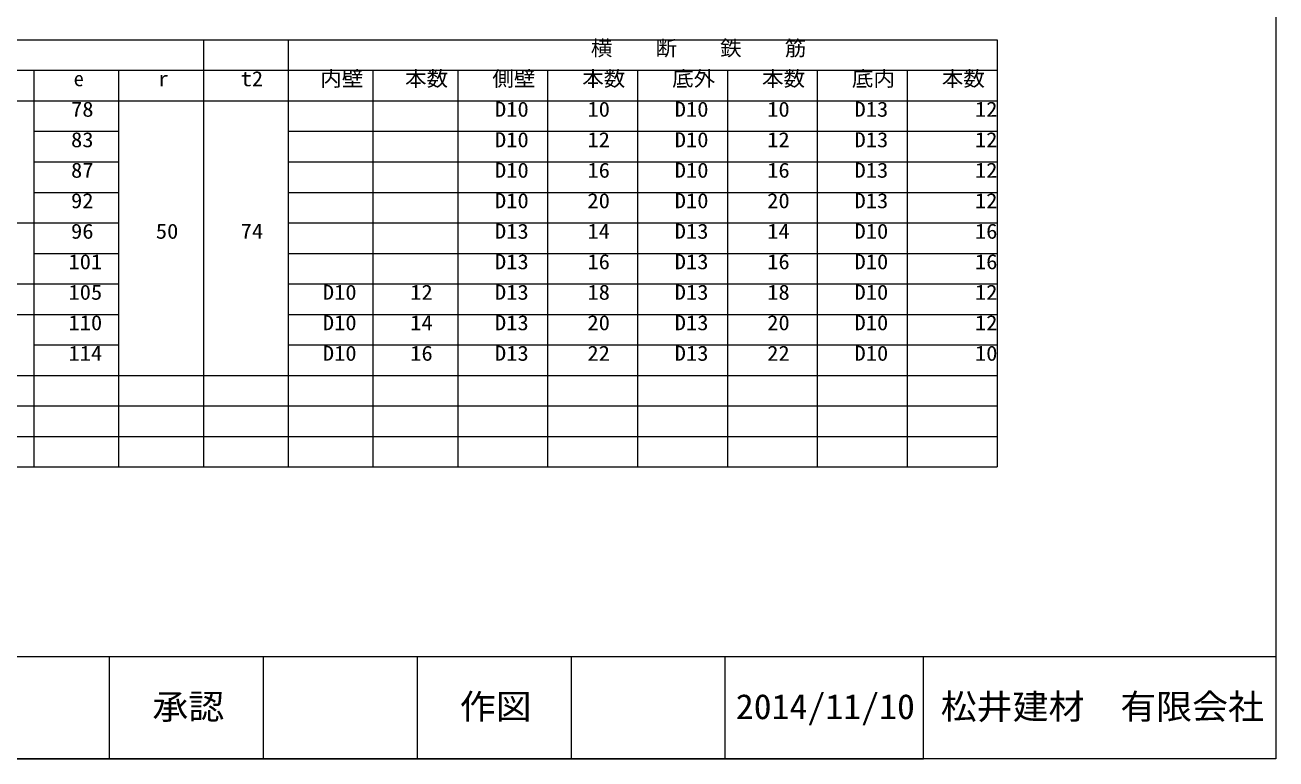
# Model space of a CAD drawing. Units: millimetres, scale not verified. Extents: x -162 to 6045, y 180 to 4102.
# Drawn here: x 2387 to 6045, y 180 to 2328 of the extents above; entities that cross this region are included whole.
import ezdxf
from ezdxf.enums import TextEntityAlignment as Align

# ---------------------------------------------------------------- set-up
doc = ezdxf.new("R2010")
doc.units = ezdxf.units.MM
doc.header["$LTSCALE"] = 20
doc.layers.add('_0-0_', color=7, linetype='Continuous', lineweight=18)
doc.styles.add('ＭＳ ゴシック', font='')
doc.styles.get('ＭＳ ゴシック').set_extended_font_data('MS Gothic')

msp = doc.modelspace()

# ---------------------------------------------------------------- linework, layer by layer
at = {"layer": '_0-0_'}
for p, q in [((6045.25, 4102.25), (6045.25, 179.9)), ((429.74, 2284.23), (5229.74, 2284.23)), ((2909.08, 2284.23), (2909.08, 1034.65)), ((3157.01, 2284.23), (3157.01, 1034.65)), ((5229.74, 2284.23), (5229.74, 1034.65)), ((925.61, 2194.98), (5229.74, 2194.98)), ((2413.21, 2194.98), (2413.21, 1034.65)), ((2661.14, 2194.98), (2661.14, 1034.65)), ((3404.94, 2194.98), (3404.94, 1034.65)), ((3652.88, 2194.98), (3652.88, 1034.65)), ((3915.69, 2194.98), (3915.69, 1034.65)), ((4178.5, 2194.98), (4178.5, 1034.65)), ((4441.31, 2194.98), (4441.31, 1034.65)), ((4704.12, 2194.98), (4704.12, 1034.65)), ((4966.93, 2194.98), (4966.93, 1034.65)), ((429.74, 2105.72), (5229.74, 2105.72)), ((2413.21, 2016.46), (2661.14, 2016.46)), ((3157.01, 2016.46), (5229.74, 2016.46)), ((2413.21, 1927.21), (2661.14, 1927.21)), ((3157.01, 1927.21), (5229.74, 1927.21)), ((2413.21, 1837.95), (2661.14, 1837.95)), ((3157.01, 1837.95), (5229.74, 1837.95)), ((1917.34, 1748.7), (2661.14, 1748.7)), ((3157.01, 1748.7), (5229.74, 1748.7)), ((2413.21, 1659.44), (2661.14, 1659.44)), ((3157.01, 1659.44), (5229.74, 1659.44)), ((1917.34, 1570.18), (2661.14, 1570.18)), ((3157.01, 1570.18), (5229.74, 1570.18)), ((1917.34, 1480.93), (2661.14, 1480.93)), ((3157.01, 1480.93), (5229.74, 1480.93)), ((2413.21, 1391.67), (2661.14, 1391.67)), ((3157.01, 1391.67), (5229.74, 1391.67)), ((429.74, 1302.41), (5229.74, 1302.41)), ((429.74, 1213.16), (5229.74, 1213.16)), ((429.74, 1123.9), (5229.74, 1123.9)), ((429.74, 1034.65), (5229.74, 1034.65)), ((-161.72, 479.9), (6045.25, 479.9)), ((2634.94, 179.9), (2634.94, 479.9)), ((3084.94, 179.9), (3084.94, 479.9)), ((3534.94, 179.9), (3534.94, 479.9)), ((3984.94, 179.9), (3984.94, 479.9)), ((4434.94, 179.9), (4434.94, 479.9)), ((5014.22, 179.9), (5014.22, 479.9)), ((6045.25, 179.9), (-161.72, 179.9)), ((6045.25, 179.9), (-161.72, 179.9)), ((410.47, 179.9), (2634.94, 179.9)), ((2634.94, 179.9), (3084.94, 179.9)), ((3084.94, 179.9), (3534.94, 179.9)), ((3534.94, 179.9), (3984.94, 179.9)), ((3984.94, 179.9), (4434.94, 179.9)), ((4434.94, 179.9), (5014.22, 179.9))]:
    msp.add_line(p, q, dxfattribs=at)

# ---------------------------------------------------------------- texts
at = {"layer": '_0-0_', "style": 'ＭＳ ゴシック'}
for s, height, width, p in [('横\u3000\u3000断\u3000\u3000鉄\u3000\u3000筋', 43.99, 1.05, (4041.86, 2224.52)), ('内壁', 43.99, 1.05, (3250.67, 2135.26)), ('本数', 43.99, 1.05, (3498.61, 2135.26)), ('側壁', 43.99, 1.05, (3753.98, 2135.26)), ('本数', 43.99, 1.05, (4016.79, 2135.26)), ('底外', 43.99, 1.05, (4279.6, 2135.26)), ('本数', 43.99, 1.05, (4542.41, 2135.26)), ('底内', 43.99, 1.05, (4805.22, 2135.26)), ('本数', 43.99, 1.05, (5068.03, 2135.26)), ('t2', 43.99, 1.1, (3017.89, 2135.26)), ('78', 43.99, 1.1, (2522.02, 2046.01)), ('D10', 43.99, 1.1, (3761.56, 2046.01)), ('10', 43.99, 1.1, (4031.94, 2046.01)), ('D10', 43.99, 1.1, (4287.18, 2046.01)), ('10', 43.99, 1.1, (4557.56, 2046.01)), ('D13', 43.99, 1.1, (4812.8, 2046.01)), ('12', 43.99, 1.1, (5165, 2046.01)), ('83', 43.99, 1.1, (2522.02, 1956.75)), ('D10', 43.99, 1.1, (3761.56, 1956.75)), ('12', 43.99, 1.1, (4031.94, 1956.75)), ('D10', 43.99, 1.1, (4287.18, 1956.75)), ('12', 43.99, 1.1, (4557.56, 1956.75)), ('D13', 43.99, 1.1, (4812.8, 1956.75)), ('12', 43.99, 1.1, (5165, 1956.75)), ('87', 43.99, 1.1, (2522.02, 1867.5)), ('D10', 43.99, 1.1, (3761.56, 1867.5)), ('16', 43.99, 1.1, (4031.94, 1867.5)), ('D10', 43.99, 1.1, (4287.18, 1867.5)), ('16', 43.99, 1.1, (4557.56, 1867.5)), ('D13', 43.99, 1.1, (4812.8, 1867.5)), ('12', 43.99, 1.1, (5165, 1867.5)), ('92', 43.99, 1.1, (2522.02, 1778.24)), ('D10', 43.99, 1.1, (3761.56, 1778.24)), ('20', 43.99, 1.1, (4031.94, 1778.24)), ('D10', 43.99, 1.1, (4287.18, 1778.24)), ('20', 43.99, 1.1, (4557.56, 1778.24)), ('D13', 43.99, 1.1, (4812.8, 1778.24)), ('12', 43.99, 1.1, (5165, 1778.24)), ('96', 43.99, 1.1, (2522.02, 1688.98)), ('50', 43.99, 1.1, (2769.96, 1688.98)), ('74', 43.99, 1.1, (3017.89, 1688.98)), ('D13', 43.99, 1.1, (3761.56, 1688.98)), ('14', 43.99, 1.1, (4031.94, 1688.98)), ('D13', 43.99, 1.1, (4287.18, 1688.98)), ('14', 43.99, 1.1, (4557.56, 1688.98)), ('D10', 43.99, 1.1, (4812.8, 1688.98)), ('16', 43.99, 1.1, (5165, 1688.98)), ('101', 43.99, 1.1, (2514.45, 1599.73)), ('D13', 43.99, 1.1, (3761.56, 1599.73)), ('16', 43.99, 1.1, (4031.94, 1599.73)), ('D13', 43.99, 1.1, (4287.18, 1599.73)), ('16', 43.99, 1.1, (4557.56, 1599.73)), ('D10', 43.99, 1.1, (4812.8, 1599.73)), ('16', 43.99, 1.1, (5165, 1599.73)), ('105', 43.99, 1.1, (2514.45, 1510.47)), ('D10', 43.99, 1.1, (3258.25, 1510.47)), ('12', 43.99, 1.1, (3513.76, 1510.47)), ('D13', 43.99, 1.1, (3761.56, 1510.47)), ('18', 43.99, 1.1, (4031.94, 1510.47)), ('D13', 43.99, 1.1, (4287.18, 1510.47)), ('18', 43.99, 1.1, (4557.56, 1510.47)), ('D10', 43.99, 1.1, (4812.8, 1510.47)), ('12', 43.99, 1.1, (5165, 1510.47)), ('110', 43.99, 1.1, (2514.45, 1421.21)), ('D10', 43.99, 1.1, (3258.25, 1421.21)), ('14', 43.99, 1.1, (3513.76, 1421.21)), ('D13', 43.99, 1.1, (3761.56, 1421.21)), ('20', 43.99, 1.1, (4031.94, 1421.21)), ('D13', 43.99, 1.1, (4287.18, 1421.21)), ('20', 43.99, 1.1, (4557.56, 1421.21)), ('D10', 43.99, 1.1, (4812.8, 1421.21)), ('12', 43.99, 1.1, (5165, 1421.21)), ('114', 43.99, 1.1, (2514.45, 1331.96)), ('D10', 43.99, 1.1, (3258.25, 1331.96)), ('16', 43.99, 1.1, (3513.76, 1331.96)), ('D13', 43.99, 1.1, (3761.56, 1331.96)), ('22', 43.99, 1.1, (4031.94, 1331.96)), ('D13', 43.99, 1.1, (4287.18, 1331.96)), ('22', 43.99, 1.1, (4557.56, 1331.96)), ('D10', 43.99, 1.1, (4812.8, 1331.96)), ('10', 43.99, 1.1, (5165, 1331.96)), ('承認', 73.31, 1.05, (2759.84, 274.61)), ('作図', 73.31, 1.05, (3658.69, 274.61)), ('2014/11/10', 73.31, 1.05, (4465.81, 274.61)), ('松井建材\u3000有限会社', 73.31, 1.05, (5065.05, 274.61))]:
    msp.add_text(s, height=height, dxfattribs=dict(at, width=width)).set_placement(p, align=Align.BOTTOM_LEFT)
for s, p in [('e', (2529.6, 2135.26)), ('r', (2777.53, 2135.26))]:
    msp.add_text(s, height=43.99, dxfattribs=at).set_placement(p, align=Align.BOTTOM_LEFT)

doc.saveas('drawing.dxf')
